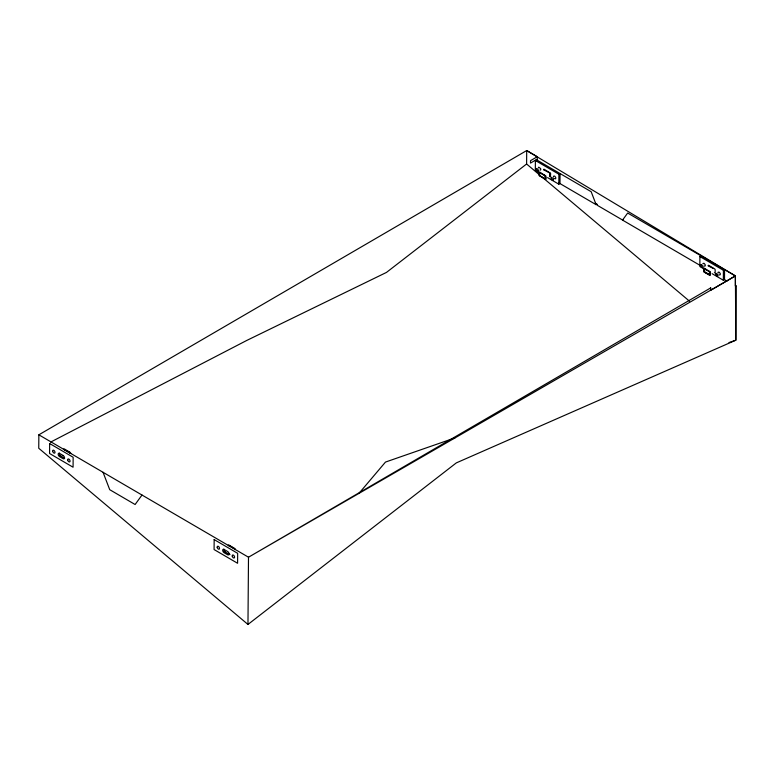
<?xml version="1.0" encoding="UTF-8"?>
<svg xmlns="http://www.w3.org/2000/svg" width="775" height="775" viewBox="0 0 775 775"><rect width="100%" height="100%" fill="white"/><g stroke="black" fill="none" stroke-linecap="round" stroke-linejoin="round"><path stroke-width="1.16" d="M38.857 434.814L38.75 448.26L247.971 624.447L456.301 462.898L735.824 340.196L736.25 285.597L735.32 285.946L735.398 275.919L526.7 150.553L38.857 434.814L248.494 557.215L247.971 624.447M538.635 174.133L526.603 164L526.7 150.553L537.278 156.724L537.249 161.326M536.562 159.824L535.399 160.512L535.322 170.461L539.41 172.844M558.823 184.179L558.901 174.23L560.063 173.552L559.986 183.501L558.823 184.179L547.586 177.62M701.084 255.886L699.912 256.564L699.835 266.513L703.923 268.906M723.337 280.24L723.414 270.291L724.586 269.603L724.509 279.562L723.337 280.24L712.099 273.672M64.025 449.587L70.37 453.298M543.585 169.754L543.798 169.299A0.988 0.572 60 0 1 544.302 169.357L550.434 173.174A0.998 0.572 60 0 1 550.637 173.862L550.405 176.739A0.998 0.572 60 0 1 549.911 176.681M543.943 169.958L550.027 173.116L549.911 176.274M708.457 266.009L713.513 268.557M141.999 495.031L135.112 504.515L109.73 489.693L103.046 472.285M699.815 265.224L622.538 220.1L627.673 213.028L735.398 275.919L735.824 340.196L728.994 342.569M358.912 493.442L385.475 462.074L454.935 437.914M549.853 175.77L550.085 175.567A1.986 1.143 60 0 0 550.231 174.423L549.872 173.484M526.603 164L386.473 272.422L246.653 340.496L50.54 442.147M537.278 156.724L530.517 160.667L530.497 163.089L536.329 159.689L591.17 191.706L596.149 204.697L597.176 204.397L597.573 205.443L622.955 220.265L623.371 219.693L622.538 220.1M539.875 170.103L540.408 170.064A1.657 0.959 60 0 0 540.601 168.553L538.761 167.187A1.657 0.959 60 0 0 538.412 167.943M704.087 266.028L704.93 266.116A1.657 0.959 60 0 0 705.114 264.604L704.117 263.335L703.09 263.413A1.657 0.959 60 0 0 702.925 263.994M540.688 173.096L539.458 173.183A1.986 1.143 60 0 0 539.313 174.327L540.669 176.322M544.195 178.376L545.416 178.289A1.986 1.143 60 0 0 545.571 177.146L544.215 175.15M719.132 274.805L719.723 274.97A1.657 0.959 60 0 0 720.169 273.381L719.152 272.122L718.134 272.199A1.657 0.959 60 0 0 718.018 273.149M705.211 269.148L703.981 269.245A1.986 1.172 58.6 0 0 703.836 270.388L705.182 272.374L709.706 274.544A1.986 1.143 60 0 0 709.948 272.722L708.738 271.211M714.424 272.732L714.928 272.79A0.988 0.572 60 0 0 715.141 272.345L715.16 269.923A0.998 0.572 60 0 0 714.812 269.012L708.631 265.331A0.988 0.572 60 0 0 708.108 265.806M535.399 160.512L558.901 174.23M699.912 256.564L723.414 270.291M595.103 203.186L597.176 204.397M558.969 182.987L596.149 204.697M723.831 279.242L726.96 281.073M228.896 545.445L233.595 548.196M224.12 549.465L227.647 551.519A1.986 1.153 59.8 0 1 229.042 553.96A1.986 1.153 59.8 0 1 227.627 554.745L224.101 552.691A1.986 1.153 59.8 0 1 222.696 550.25A1.986 1.153 59.8 0 1 224.12 549.465M64.393 458.083L59.598 455.274M229.846 554.687L224.111 551.325M234.534 548.739L234.883 549.349M554.309 178.531L555.452 178.841A1.657 0.959 60 0 0 555.636 177.339L554.638 176.061L553.612 176.138A1.657 0.959 60 0 0 553.486 177.097M542.335 177.252L689.537 301.213M233.478 548.128A1.986 1.153 59.8 0 1 233.847 548.39M234.467 549.175A1.986 1.153 59.8 0 1 234.689 549.64M228.954 545.958A1.986 1.153 59.8 0 1 229.952 546.065M68.956 452.067A1.986 1.153 59.8 0 1 69.953 453.123M64.432 449.897A1.986 1.153 59.8 0 1 65.071 449.849M60.741 455.952A1.986 1.153 59.8 0 1 59.404 453.133M64.635 458.17A1.986 1.153 59.8 0 1 64.267 458.015M63.763 449.035A0.998 0.572 59.8 0 1 64.383 448.987L70.021 452.28A0.988 0.572 59.8 0 1 70.719 453.501M225.263 552.013A1.986 1.153 59.8 0 1 223.917 549.184M229.787 554.183A1.986 1.153 59.8 0 1 228.79 554.067M228.208 545.242A0.988 0.572 59.8 0 1 228.896 545.048L234.534 548.342A0.988 0.572 59.8 0 1 235.242 549.553M49.648 443.542L49.571 453.491L73.073 467.218L73.15 457.26L49.648 443.542M214.162 539.594L214.084 549.553L237.586 563.27L237.663 553.321L214.162 539.594M538.925 172.467L538.906 174.888A0.998 0.572 60 0 0 539.109 175.576L545.745 179.451A0.988 0.572 60 0 0 545.958 179.006L545.978 176.584A0.998 0.572 60 0 0 545.774 175.896L539.632 172.069A0.998 0.572 60 0 0 539.138 172.021L538.925 172.467M539.274 172.67L539.516 175.634L545.552 178.977L545.368 175.838L539.274 172.67M703.797 268.731L704.039 271.696L710.074 275.028L709.881 271.889L703.797 268.731M710.491 272.635L709.948 275.532L703.768 271.851L703.448 268.518A0.998 0.572 60 0 1 703.971 268.053L710.152 271.734A0.988 0.572 60 0 1 710.491 272.635M551.471 177.33L551.277 177.504A1.657 0.959 60 0 0 551.151 178.453L551.984 179.887L553.118 180.207A1.657 0.959 60 0 0 553.311 178.696L551.471 177.33M700.949 264.604L700.755 264.779A1.657 0.959 60 0 0 700.629 265.728L701.452 267.162L702.596 267.472A1.657 0.959 60 0 0 702.789 265.97L700.949 264.604M715.993 273.391L715.8 273.556A1.657 0.959 60 0 0 715.683 274.505L717.388 276.326A1.657 0.959 60 0 0 717.834 274.747L715.993 273.391M710.694 287.903L248.494 557.215L735.398 275.919L711.043 290.102L710.694 287.903M536.678 168.475L536.426 168.553A1.657 0.959 60 0 0 536.232 170.064L538.073 171.42A1.657 0.959 60 0 0 538.267 169.909L536.678 168.475M63.133 455.468L59.607 453.404A1.986 1.153 59.8 0 0 58.183 454.198A1.986 1.153 59.8 0 0 59.578 456.64L63.104 458.693A1.986 1.153 59.8 0 0 64.528 457.899A1.986 1.153 59.8 0 0 63.133 455.468M67.735 460.127A1.657 0.959 59.8 0 0 69.702 461.881A1.657 0.959 59.8 0 0 69.188 459.323A1.657 0.959 59.8 0 0 67.735 460.127M52.7 451.341A1.657 0.959 59.8 0 0 54.657 453.094A1.657 0.959 59.8 0 0 54.143 450.537A1.657 0.959 59.8 0 0 52.7 451.341M232.258 556.179A1.657 0.959 59.8 0 0 234.215 557.932A1.657 0.959 59.8 0 0 233.711 555.375A1.657 0.959 59.8 0 0 232.258 556.179M217.213 547.402A1.657 0.959 59.8 0 0 219.18 549.155A1.657 0.959 59.8 0 0 218.666 546.598A1.657 0.959 59.8 0 0 217.213 547.402"/></g></svg>
